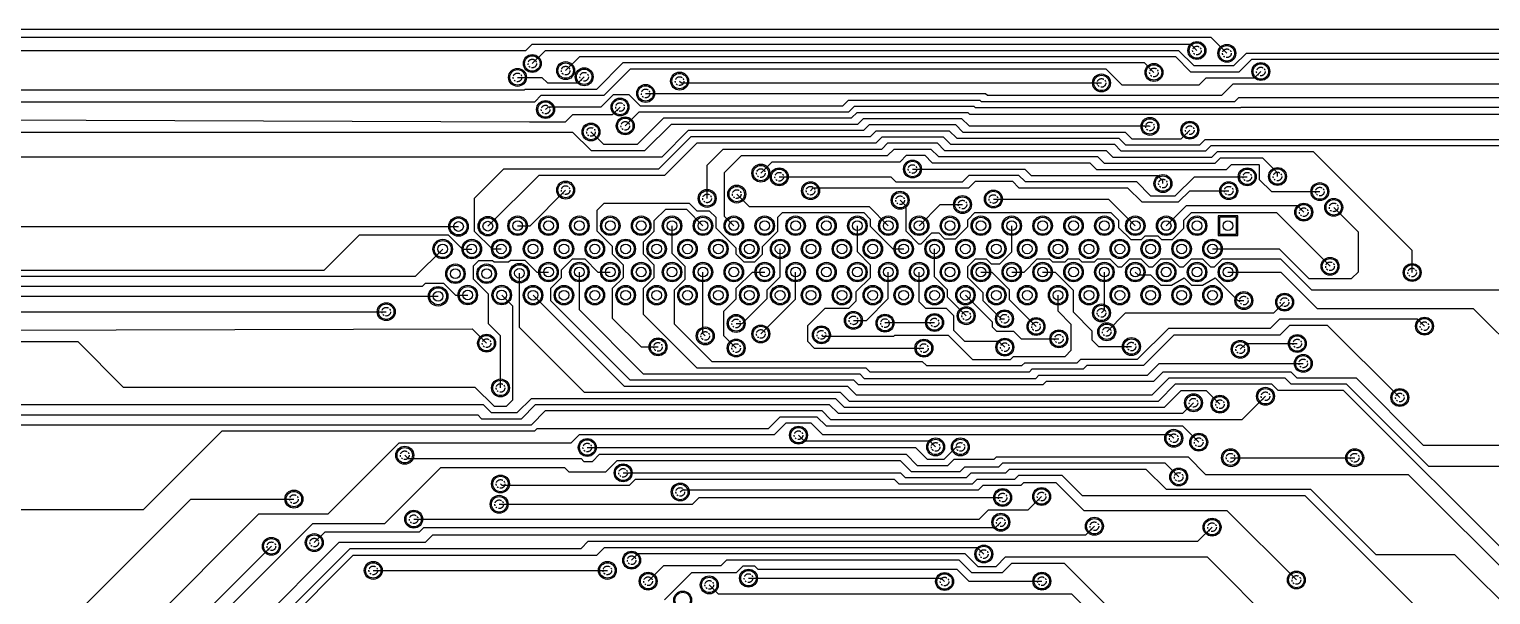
# Model space of a CAD drawing. Extents: x 208 to 628, y 649 to 1243.
# Drawn here: x 352.2 to 472.4, y 953 to 999.5 of the extents above; entities that cross this region are included whole.
import ezdxf

# ---------------------------------------------------------------- set-up
doc = ezdxf.new("R2010")
doc.units = 0
doc.header["$MEASUREMENT"] = 0
doc.linetypes.add('PHANTOM2', pattern=[1.25, 0.625, -0.125, 0.125, -0.125, 0.125, -0.125])
doc.layers.get('0').update_dxf_attribs({"linetype": 'CONTINUOUS'})
for name, color, linetype in [('BOTTOMLAYER', 250, 'CONTINUOUS'), ('BottomSolder', 6, 'CONTINUOUS'), ('MultiLayer', 9, 'CONTINUOUS'), ('PADHOLELAYER', 255, 'CONTINUOUS'), ('VIAHOLELAYER', 255, 'PHANTOM2')]:
    doc.layers.add(name, color=color, linetype=linetype)

msp = doc.modelspace()

# ---------------------------------------------------------------- linework, layer by layer
msp.add_line((245.33, 999.496), (558.004, 999.496))
at = {"layer": 'BOTTOMLAYER'}
for p, q in [((310.507, 998.835), (449.394, 998.835)), ((316.146, 997.743), (393.066, 997.743)), ((393.066, 997.743), (393.579, 998.257)), ((393.579, 998.257), (447.738, 998.257)), ((393.59, 996.676), (394.667, 997.753)), ((394.667, 997.753), (446.743, 997.753)), ((446.743, 997.753), (447.993, 996.502)), ((447.738, 998.257), (448.251, 997.743)), ((449.394, 998.835), (450.715, 997.514)), ((396.333, 996.092), (397.49, 997.249)), ((397.49, 997.249), (446.477, 997.249)), ((398.902, 994.572), (401.075, 996.744)), ((401.075, 996.744), (443.914, 996.744)), ((443.914, 996.744), (444.719, 995.94)), ((446.477, 997.249), (447.727, 995.998)), ((451.288, 996.502), (452.317, 997.532)), ((451.739, 995.998), (452.768, 997.028)), ((452.317, 997.532), (515.721, 997.532)), ((452.768, 997.028), (498.659, 997.028)), ((392.371, 995.533), (394.378, 995.533)), ((394.378, 995.533), (394.835, 995.076)), ((397.349, 995.076), (397.857, 995.584)), ((399.495, 994.06), (401.675, 996.24)), ((401.675, 996.24), (440.762, 996.24)), ((440.762, 996.24), (442.079, 994.924)), ((447.727, 995.998), (451.739, 995.998)), ((447.993, 996.502), (451.288, 996.502)), ((448.429, 994.924), (449, 995.494)), ((449, 995.494), (452.987, 995.494)), ((452.987, 995.494), (453.509, 996.016)), ((349.6, 994.515), (392.951, 994.515)), ((392.951, 994.515), (393.007, 994.572)), ((393.007, 994.572), (398.902, 994.572)), ((394.835, 995.076), (397.349, 995.076)), ((399.265, 993.117), (400.264, 994.117)), ((400.264, 994.117), (401.54, 994.117)), ((401.54, 994.117), (402.457, 993.2)), ((402.912, 994.212), (430.867, 994.212)), ((405.706, 995.228), (405.858, 995.076)), ((405.858, 995.076), (440.402, 995.076)), ((430.867, 994.212), (431.015, 994.064)), ((442.079, 994.924), (448.429, 994.924)), ((450.308, 994.064), (451.235, 994.99)), ((451.235, 994.99), (499.01, 994.99)), ((314.749, 993.527), (393.793, 993.527)), ((393.793, 993.527), (394.327, 994.06)), ((394.327, 994.06), (399.495, 994.06)), ((394.682, 992.892), (394.908, 993.117)), ((394.908, 993.117), (399.265, 993.117)), ((400.194, 992.485), (400.804, 993.095)), ((402.457, 993.2), (419.13, 993.2)), ((419.13, 993.2), (419.594, 993.665)), ((419.594, 993.665), (430.406, 993.665)), ((419.634, 992.696), (420.098, 993.161)), ((420.098, 993.161), (429.902, 993.161)), ((429.902, 993.161), (430.007, 993.056)), ((430.007, 993.056), (451.875, 993.056)), ((430.406, 993.665), (430.511, 993.56)), ((430.511, 993.56), (451.371, 993.56)), ((431.015, 994.064), (450.308, 994.064)), ((451.371, 993.56), (451.698, 993.886)), ((451.698, 993.886), (499.606, 993.886)), ((451.875, 993.056), (451.889, 993.069)), ((451.889, 993.069), (501.439, 993.069)), ((337.583, 992.079), (393.362, 991.876)), ((393.362, 991.876), (396.308, 991.876)), ((396.308, 991.876), (396.918, 992.485)), ((396.918, 992.485), (400.194, 992.485)), ((401.236, 991.545), (402.387, 992.696)), ((402.248, 990.025), (404.415, 992.192)), ((402.387, 992.696), (419.634, 992.696)), ((404.415, 992.192), (419.853, 992.192)), ((419.853, 992.192), (420.317, 992.657)), ((420.317, 992.657), (429.398, 992.657)), ((420.352, 991.684), (420.821, 992.153)), ((420.821, 992.153), (428.894, 992.153)), ((428.894, 992.153), (429.507, 991.54)), ((429.398, 992.657), (429.543, 992.511)), ((429.543, 992.511), (491.786, 992.511)), ((342.968, 991.037), (396.904, 991.037)), ((396.904, 991.037), (398.424, 989.517)), ((398.416, 991.041), (399.432, 990.025)), ((402.858, 989.517), (405.024, 991.684)), ((403.998, 988.005), (406.668, 990.675)), ((404.258, 989.005), (406.432, 991.179)), ((405.024, 991.684), (420.352, 991.684)), ((406.432, 991.179), (420.856, 991.179)), ((406.668, 990.675), (421.391, 990.675)), ((420.856, 991.179), (421.325, 991.649)), ((421.325, 991.649), (428.39, 991.649)), ((421.391, 990.675), (421.86, 991.145)), ((421.86, 991.145), (427.886, 991.145)), ((421.864, 990.137), (422.368, 990.641)), ((422.368, 990.641), (427.382, 990.641)), ((427.382, 990.641), (427.995, 990.028)), ((427.886, 991.145), (428.499, 990.532)), ((428.39, 991.649), (429.003, 991.036)), ((428.499, 990.532), (441.818, 990.532)), ((429.003, 991.036), (442.35, 991.036)), ((429.507, 991.54), (444.35, 991.54)), ((441.818, 990.532), (442.366, 989.983)), ((442.35, 991.036), (442.898, 990.487)), ((444.35, 991.54), (444.39, 991.499)), ((446.964, 990.487), (447.667, 991.19)), ((398.424, 989.517), (402.858, 989.517)), ((399.432, 990.025), (402.248, 990.025)), ((404.502, 987.501), (407.137, 990.137)), ((407.137, 990.137), (421.864, 990.137)), ((407.967, 988.32), (409.276, 989.629)), ((409.276, 989.629), (422.33, 989.629)), ((422.33, 989.629), (422.838, 990.137)), ((422.811, 989.102), (423.342, 989.632)), ((422.838, 990.137), (426.878, 990.137)), ((423.342, 989.632), (426.374, 989.632)), ((426.374, 989.632), (426.987, 989.02)), ((426.878, 990.137), (427.491, 989.524)), ((427.491, 989.524), (440.792, 989.524)), ((427.995, 990.028), (441.459, 990.028)), ((440.792, 989.524), (441.341, 988.975)), ((441.459, 990.028), (442.007, 989.479)), ((442.007, 989.479), (448.984, 989.479)), ((442.366, 989.983), (448.48, 989.983)), ((442.898, 990.487), (446.964, 990.487)), ((448.48, 989.983), (448.929, 990.432)), ((448.929, 990.432), (491.453, 990.432)), ((448.984, 989.479), (449.433, 989.928)), ((449.433, 989.928), (482.94, 989.928)), ((449.489, 988.975), (449.937, 989.424)), ((449.937, 989.424), (457.825, 989.424)), ((457.825, 989.424), (465.955, 981.294)), ((339.412, 989.005), (404.258, 989.005)), ((407.967, 985.576), (407.967, 988.32)), ((409.393, 987.71), (410.785, 989.102)), ((410.785, 989.102), (422.811, 989.102)), ((412.386, 987.659), (413.325, 988.598)), ((413.325, 988.598), (423.846, 988.598)), ((423.846, 988.598), (424.376, 989.128)), ((424.376, 989.128), (425.87, 989.128)), ((425.87, 989.128), (426.483, 988.516)), ((426.483, 988.516), (439.439, 988.516)), ((426.987, 989.02), (440.086, 989.02)), ((439.439, 988.516), (439.987, 987.967)), ((440.086, 989.02), (440.635, 988.471)), ((440.635, 988.471), (449.739, 988.471)), ((441.341, 988.975), (449.489, 988.975)), ((449.739, 988.471), (450.187, 988.92)), ((450.187, 988.92), (453.641, 988.92)), ((450.691, 987.967), (451.094, 988.37)), ((451.094, 988.37), (453.331, 988.37)), ((453.331, 988.37), (453.403, 988.298)), ((453.403, 987.104), (453.403, 988.298)), ((453.641, 988.92), (454.88, 987.681)), ((388.84, 985.602), (391.244, 988.005)), ((389.933, 983.29), (394.144, 987.501)), ((391.244, 988.005), (403.998, 988.005)), ((394.144, 987.501), (404.502, 987.501)), ((409.393, 984.097), (409.393, 987.71)), ((413.898, 987.354), (423.083, 987.354)), ((423.083, 987.354), (423.497, 986.94)), ((423.497, 986.94), (428.982, 986.94)), ((424.858, 987.993), (434.087, 987.993)), ((428.982, 986.94), (429.531, 987.489)), ((429.486, 986.436), (430.035, 986.985)), ((429.531, 987.489), (433.583, 987.489)), ((430.035, 986.985), (433.079, 986.985)), ((433.079, 986.985), (433.609, 986.455)), ((433.583, 987.489), (434.113, 986.959)), ((434.087, 987.993), (434.617, 987.463)), ((434.113, 986.959), (443.27, 986.959)), ((434.617, 987.463), (445.004, 987.463)), ((439.987, 987.967), (450.691, 987.967)), ((443.27, 986.959), (444.445, 985.784)), ((445.004, 987.463), (445.457, 987.01)), ((445.457, 986.796), (445.457, 987.01)), ((446.469, 985.784), (448.04, 987.354)), ((448.04, 987.354), (452.391, 987.354)), ((453.403, 987.104), (454.372, 986.135)), ((454.88, 987.38), (454.88, 987.681)), ((393.4, 983.327), (396.333, 986.26)), ((410.405, 985.932), (411.429, 984.908)), ((416.476, 986.211), (416.7, 986.436)), ((416.7, 986.436), (429.486, 986.436)), ((433.609, 986.455), (442.531, 986.455)), ((442.531, 986.455), (443.707, 985.28)), ((444.445, 985.784), (446.469, 985.784)), ((446.727, 985.28), (447.659, 986.211)), ((447.659, 986.211), (450.867, 986.211)), ((454.372, 986.135), (458.36, 986.135)), ((388.84, 982.859), (388.84, 985.602)), ((398.924, 984.611), (399.508, 985.195)), ((398.924, 982.882), (398.924, 984.611)), ((399.508, 985.195), (406.493, 985.195)), ((403.62, 983.748), (404.56, 984.687)), ((404.56, 984.687), (406.262, 984.687)), ((406.262, 984.687), (407.623, 983.327)), ((406.493, 985.195), (407.128, 984.56)), ((407.128, 984.56), (408.144, 984.56)), ((408.144, 984.56), (408.703, 984.002)), ((411.429, 984.908), (421.282, 984.908)), ((421.282, 984.908), (422.863, 983.327)), ((423.842, 985.424), (424.326, 984.94)), ((424.326, 982.88), (424.326, 984.94)), ((425.403, 983.327), (427.145, 985.068)), ((427.145, 985.068), (428.972, 985.068)), ((431.512, 985.526), (440.984, 985.526)), ((440.984, 985.526), (443.183, 983.327)), ((443.707, 985.28), (446.727, 985.28)), ((445.723, 983.327), (447.389, 984.992)), ((447.389, 984.992), (456.491, 984.992)), ((456.491, 984.992), (457.039, 984.444)), ((459.503, 984.84), (461.535, 982.808)), ((392.383, 983.327), (393.4, 983.327)), ((403.62, 982.88), (403.62, 983.748)), ((405.083, 981.04), (405.083, 983.327)), ((408.703, 983.135), (408.703, 984.002)), ((409.393, 984.097), (410.163, 983.327)), ((413.783, 984.023), (414.164, 984.404)), ((413.783, 982.884), (413.783, 984.023)), ((414.164, 984.404), (420.844, 984.404)), ((420.323, 981.168), (420.323, 983.327)), ((420.844, 984.404), (421.403, 983.845)), ((421.403, 983.263), (421.403, 983.845)), ((429.404, 983.824), (429.988, 984.408)), ((429.404, 983.265), (429.404, 983.824)), ((429.988, 984.408), (441.164, 984.408)), ((433.023, 981.168), (433.023, 983.327)), ((441.164, 984.408), (441.825, 983.748)), ((441.825, 983.162), (441.825, 983.748)), ((447.186, 983.773), (447.817, 984.404)), ((447.186, 983.138), (447.186, 983.773)), ((447.817, 984.404), (454.783, 984.404)), ((451.503, 984.027), (450.103, 984.027)), ((450.103, 984.027), (450.103, 982.627)), ((451.503, 982.627), (451.503, 984.027)), ((454.783, 984.404), (459.198, 979.988)), ((330.319, 983.265), (387.52, 983.265)), ((376.471, 979.684), (379.366, 982.579)), ((379.366, 982.579), (386.682, 982.579)), ((386.682, 982.579), (387.851, 981.411)), ((388.84, 982.859), (390.278, 981.422)), ((398.924, 982.882), (400.196, 981.61)), ((402.736, 981.996), (403.62, 982.88)), ((408.703, 983.135), (410.354, 981.484)), ((412.51, 981.61), (413.783, 982.884)), ((421.403, 983.263), (423.245, 981.422)), ((424.326, 982.88), (425.364, 981.843)), ((425.571, 981.843), (426.46, 982.732)), ((426.46, 982.732), (427.015, 982.732)), ((427.015, 982.732), (427.497, 982.25)), ((427.497, 982.25), (428.389, 982.25)), ((428.389, 982.25), (429.404, 983.265)), ((441.825, 983.162), (442.803, 982.183)), ((442.803, 982.183), (443.692, 982.183)), ((443.692, 982.183), (444.007, 982.499)), ((444.007, 982.499), (445.028, 982.499)), ((445.028, 982.499), (445.343, 982.183)), ((445.343, 982.183), (446.232, 982.183)), ((446.232, 982.183), (447.186, 983.138)), ((450.103, 982.627), (451.503, 982.627)), ((461.535, 979.531), (461.535, 982.808)), ((383.989, 979.176), (386.224, 981.411)), ((387.851, 981.411), (388.612, 981.411)), ((390.278, 981.422), (391.033, 981.422)), ((400.196, 980.975), (400.196, 981.61)), ((400.196, 980.975), (401.08, 980.091)), ((402.736, 980.975), (402.736, 981.996)), ((402.736, 980.975), (403.62, 980.091)), ((405.083, 981.04), (406.16, 979.963)), ((410.354, 980.977), (410.354, 981.484)), ((410.354, 980.977), (410.987, 980.345)), ((411.879, 980.345), (412.51, 980.975)), ((412.51, 980.975), (412.51, 981.61)), ((413.973, 979.135), (413.973, 981.422)), ((420.323, 981.168), (421.4, 980.091)), ((423.245, 981.422), (424.133, 981.422)), ((425.364, 981.843), (425.571, 981.843)), ((426.673, 979.135), (426.673, 981.422)), ((432.046, 980.192), (433.023, 981.168)), ((449.533, 981.422), (455.01, 981.422)), ((455.01, 981.422), (457.46, 978.972)), ((465.955, 979.48), (465.955, 981.294)), ((302.938, 979.684), (376.471, 979.684)), ((388.754, 980.03), (389.195, 980.471)), ((388.754, 978.933), (388.754, 980.03)), ((389.195, 980.471), (390.314, 980.471)), ((390.314, 980.471), (390.441, 980.344)), ((390.441, 980.344), (391.632, 980.344)), ((391.632, 980.344), (391.787, 980.499)), ((391.787, 980.499), (392.979, 980.499)), ((392.979, 980.499), (393.961, 979.517)), ((396.003, 979.709), (396.888, 980.594)), ((396.003, 979.074), (396.003, 979.709)), ((396.888, 980.594), (397.909, 980.594)), ((397.909, 980.594), (398.986, 979.517)), ((401.08, 979.07), (401.08, 980.091)), ((403.62, 979.07), (403.62, 980.091)), ((406.16, 978.942), (406.16, 979.963)), ((410.987, 980.345), (411.879, 980.345)), ((421.4, 979.07), (421.4, 980.091)), ((429.404, 979.961), (430.037, 980.594)), ((429.404, 979.072), (429.404, 979.961)), ((430.037, 980.594), (430.929, 980.594)), ((430.929, 980.594), (431.331, 980.192)), ((431.331, 980.192), (432.046, 980.192)), ((434.04, 979.517), (435.117, 980.594)), ((435.117, 980.594), (436.138, 980.594)), ((436.138, 980.594), (436.387, 980.345)), ((436.387, 980.345), (437.408, 980.345)), ((437.408, 980.345), (437.657, 980.594)), ((437.657, 980.594), (438.549, 980.594)), ((438.549, 980.594), (438.798, 980.345)), ((438.798, 980.345), (439.819, 980.345)), ((439.819, 980.345), (440.068, 980.594)), ((440.068, 980.594), (441.089, 980.594)), ((441.089, 980.594), (441.745, 979.938)), ((441.745, 979.938), (442.081, 979.938)), ((442.081, 979.938), (442.737, 980.594)), ((442.737, 980.594), (443.629, 980.594)), ((443.629, 980.594), (444.285, 979.938)), ((444.285, 979.938), (444.621, 979.938)), ((444.621, 979.938), (445.277, 980.594)), ((445.277, 980.594), (446.169, 980.594)), ((446.169, 980.594), (446.825, 979.938)), ((446.825, 979.938), (447.161, 979.938)), ((447.161, 979.938), (447.817, 980.594)), ((447.817, 980.594), (448.709, 980.594)), ((448.709, 980.594), (449.365, 979.938)), ((449.365, 979.938), (449.701, 979.938)), ((449.701, 979.938), (450.361, 980.598)), ((450.361, 980.598), (455.121, 980.598)), ((455.121, 980.598), (457.669, 978.05)), ((306.722, 979.176), (383.989, 979.176)), ((384.563, 978.363), (384.802, 978.602)), ((384.802, 978.602), (386.289, 978.602)), ((386.289, 978.602), (387.265, 977.626)), ((388.754, 978.933), (389.983, 977.703)), ((392.533, 974.959), (392.533, 979.422)), ((393.961, 979.517), (394.923, 979.517)), ((395.114, 978.185), (396.003, 979.074)), ((397.463, 976.395), (397.463, 979.517)), ((398.986, 979.517), (400.003, 979.517)), ((400.194, 978.185), (401.08, 979.07)), ((402.734, 978.185), (403.62, 979.07)), ((405.276, 978.058), (406.16, 978.942)), ((407.623, 974.453), (407.623, 979.517)), ((410.356, 978.186), (411.686, 979.517)), ((411.686, 979.517), (412.703, 979.517)), ((412.896, 978.058), (413.973, 979.135)), ((415.243, 977.283), (415.243, 979.517)), ((420.235, 977.905), (421.4, 979.07)), ((422.863, 977.333), (422.863, 979.517)), ((425.403, 977.056), (425.403, 979.517)), ((426.673, 979.135), (427.75, 978.058)), ((429.404, 979.072), (430.674, 977.802)), ((430.483, 979.517), (431.371, 979.517)), ((431.371, 979.517), (432.83, 978.058)), ((433.023, 979.517), (434.04, 979.517)), ((435.563, 979.517), (436.58, 979.517)), ((436.58, 979.517), (438.091, 978.005)), ((440.643, 976.394), (440.643, 979.517)), ((443.183, 979.517), (443.423, 979.277)), ((443.423, 979.277), (444.439, 979.277)), ((444.439, 979.277), (445.277, 978.44)), ((446.169, 978.44), (447.208, 979.049)), ((447.208, 979.049), (447.817, 978.44)), ((448.709, 978.44), (449.748, 979.049)), ((449.748, 979.049), (451.628, 977.169)), ((450.803, 979.517), (455.141, 979.517)), ((455.141, 979.517), (458.149, 976.509)), ((457.46, 978.972), (460.976, 978.972)), ((460.976, 978.972), (461.535, 979.531)), ((319.727, 978.363), (384.563, 978.363)), ((320.337, 977.525), (385.843, 977.525)), ((387.265, 977.626), (388.282, 977.626)), ((389.983, 975.264), (389.983, 977.703)), ((391.076, 977.626), (391.99, 976.712)), ((393.653, 977.612), (401.134, 970.131)), ((395.114, 977.144), (395.114, 978.185)), ((400.194, 975.696), (400.194, 978.185)), ((402.734, 976.026), (402.734, 978.185)), ((405.276, 975.237), (405.276, 978.058)), ((409.342, 976.305), (410.356, 977.319)), ((410.356, 977.319), (410.356, 978.186)), ((410.837, 975.289), (412.896, 977.349)), ((412.382, 974.422), (415.243, 977.283)), ((412.896, 977.349), (412.896, 978.058)), ((420.235, 977.144), (420.235, 977.905)), ((421.073, 975.543), (422.863, 977.333)), ((427.75, 977.452), (427.75, 978.058)), ((427.75, 977.452), (429.277, 975.924)), ((429.213, 977.612), (431.436, 975.388)), ((430.674, 977.144), (430.674, 977.802)), ((432.83, 977.223), (432.83, 978.058)), ((436.833, 976.293), (436.833, 977.612)), ((438.091, 976.204), (438.091, 978.005)), ((445.277, 978.44), (446.169, 978.44)), ((447.817, 978.44), (448.709, 978.44)), ((457.669, 978.05), (491.769, 978.05)), ((324.756, 976.255), (381.576, 976.255)), ((391.99, 969.016), (391.99, 976.712)), ((395.114, 977.144), (401.623, 970.635)), ((397.463, 976.395), (402.719, 971.139)), ((409.342, 974.277), (409.342, 976.305)), ((416.247, 975.112), (417.669, 976.534)), ((417.669, 976.534), (419.625, 976.534)), ((419.625, 976.534), (420.235, 977.144)), ((425.403, 977.056), (425.924, 976.535)), ((425.924, 976.535), (427.632, 976.535)), ((427.632, 976.535), (428.265, 975.901)), ((430.674, 977.144), (432.147, 975.67)), ((432.83, 977.223), (435.018, 975.035)), ((436.833, 976.293), (437.913, 975.213)), ((438.091, 976.204), (439.63, 974.665)), ((440.402, 976.153), (440.643, 976.394)), ((440.834, 974.604), (442.384, 976.153)), ((442.384, 976.153), (454.576, 976.153)), ((451.628, 977.169), (452.112, 977.169)), ((454.576, 976.153), (455.465, 977.042)), ((458.149, 976.509), (470.984, 976.509)), ((470.984, 976.509), (477.715, 969.778)), ((389.983, 975.264), (390.974, 974.273)), ((392.533, 974.959), (397.865, 969.627)), ((400.194, 975.696), (402.531, 973.359)), ((402.734, 976.026), (407.117, 971.643)), ((405.276, 975.237), (408.348, 972.165)), ((410.354, 975.289), (410.837, 975.289)), ((416.247, 973.791), (416.247, 975.112)), ((420.001, 975.543), (421.073, 975.543)), ((422.597, 975.315), (422.648, 975.366)), ((422.648, 975.366), (426.673, 975.366)), ((428.265, 974.711), (428.265, 975.901)), ((431.436, 974.988), (431.436, 975.388)), ((431.436, 974.988), (431.766, 974.657)), ((432.147, 975.67), (432.427, 975.67)), ((437.913, 973.08), (437.913, 975.213)), ((443.376, 972.347), (445.937, 974.908)), ((445.937, 974.908), (454.315, 974.908)), ((454.315, 974.908), (455.069, 975.662)), ((455.069, 975.662), (466.369, 975.662)), ((455.096, 974.354), (455.9, 975.158)), ((455.9, 975.158), (458.974, 975.158)), ((458.974, 975.158), (464.939, 969.193)), ((466.369, 975.662), (466.971, 975.061)), ((298.239, 974.604), (388.637, 974.858)), ((299.763, 973.791), (356.201, 973.791)), ((356.201, 973.791), (359.935, 970.057)), ((388.637, 974.858), (389.831, 973.664)), ((390.974, 969.981), (390.974, 974.273)), ((407.623, 974.453), (407.814, 974.261)), ((409.342, 974.277), (410.356, 973.264)), ((416.247, 973.791), (416.78, 973.257)), ((417.365, 974.35), (417.466, 974.248)), ((417.466, 974.248), (423.334, 974.248)), ((423.334, 974.248), (423.41, 974.324)), ((423.41, 974.324), (427.804, 974.324)), ((427.804, 974.324), (429.807, 972.322)), ((428.265, 974.711), (429.134, 973.842)), ((429.134, 973.842), (431.944, 973.842)), ((431.766, 974.657), (433.153, 974.657)), ((431.944, 973.842), (432.452, 973.334)), ((433.153, 974.657), (433.787, 974.023)), ((433.787, 974.023), (436.897, 974.023)), ((439.63, 973.903), (439.63, 974.665)), ((439.63, 973.903), (440.148, 973.384)), ((443.88, 971.843), (446.39, 974.354)), ((446.39, 974.354), (455.096, 974.354)), ((402.531, 973.359), (403.928, 973.359)), ((416.78, 973.257), (425.797, 973.257)), ((432.913, 972.322), (433.163, 972.572)), ((433.163, 972.572), (437.405, 972.572)), ((437.405, 972.572), (437.913, 973.08)), ((440.148, 973.384), (442.866, 973.384)), ((451.813, 973.161), (452.29, 973.638)), ((452.29, 973.638), (456.506, 973.638)), ((407.117, 971.643), (421.028, 971.643)), ((408.348, 972.165), (425.653, 972.165)), ((421.028, 971.643), (421.358, 971.313)), ((421.358, 971.313), (434.472, 971.313)), ((425.653, 972.165), (426.001, 971.818)), ((426.001, 971.818), (433.861, 971.818)), ((429.807, 972.322), (432.913, 972.322)), ((433.861, 971.818), (434.09, 972.046)), ((434.09, 972.046), (438.413, 972.046)), ((434.472, 971.313), (434.701, 971.542)), ((434.701, 971.542), (438.917, 971.542)), ((438.413, 972.046), (438.714, 972.347)), ((438.714, 972.347), (443.376, 972.347)), ((438.917, 971.542), (439.219, 971.843)), ((439.219, 971.843), (443.88, 971.843)), ((444.187, 971.038), (445.152, 972.003)), ((444.696, 970.534), (445.477, 971.315)), ((445.152, 972.003), (456.998, 972.003)), ((445.477, 971.315), (455.975, 971.315)), ((455.975, 971.315), (456.476, 970.813)), ((401.134, 970.131), (419.516, 970.131)), ((401.623, 970.635), (420.02, 970.635)), ((402.719, 971.139), (420.524, 971.139)), ((419.516, 970.131), (420.239, 969.408)), ((420.02, 970.635), (420.392, 970.263)), ((420.392, 970.263), (435.619, 970.263)), ((420.524, 971.139), (420.896, 970.767)), ((420.896, 970.767), (434.99, 970.767)), ((434.99, 970.767), (435.261, 971.038)), ((435.261, 971.038), (444.187, 971.038)), ((435.619, 970.263), (435.891, 970.534)), ((435.891, 970.534), (444.696, 970.534)), ((444.577, 969.408), (445.981, 970.811)), ((445.081, 968.904), (446.485, 970.307)), ((445.981, 970.811), (455.471, 970.811)), ((446.485, 970.307), (454.396, 970.307)), ((454.396, 970.307), (454.898, 969.805)), ((455.471, 970.811), (455.972, 970.309)), ((455.972, 970.309), (460.532, 970.309)), ((456.476, 970.813), (461.338, 970.813)), ((460.532, 970.309), (467.287, 963.555)), ((461.338, 970.813), (466.869, 965.282)), ((359.935, 970.057), (388.866, 970.057)), ((388.866, 970.057), (390.441, 968.482)), ((391.457, 968.482), (391.99, 969.016)), ((392.344, 967.957), (393.51, 969.123)), ((393.51, 969.123), (418.513, 969.123)), ((397.865, 969.627), (418.914, 969.627)), ((418.513, 969.123), (419.237, 968.399)), ((418.914, 969.627), (419.637, 968.904)), ((419.637, 968.904), (445.081, 968.904)), ((420.239, 969.408), (444.577, 969.408)), ((445.586, 968.399), (446.96, 969.774)), ((446.96, 969.774), (449.017, 969.774)), ((449.017, 969.774), (450.148, 968.643)), ((451.986, 967.391), (453.89, 969.295)), ((454.898, 969.805), (460.288, 969.805)), ((460.288, 969.805), (504.385, 925.709)), ((288.79, 967.771), (389.102, 967.771)), ((310.075, 968.609), (389.55, 968.609)), ((389.102, 967.771), (389.42, 967.453)), ((389.55, 968.609), (390.202, 967.957)), ((390.202, 967.957), (392.344, 967.957)), ((390.441, 968.482), (391.457, 968.482)), ((392.691, 967.453), (393.857, 968.619)), ((393.514, 966.949), (394.68, 968.115)), ((393.857, 968.619), (418.009, 968.619)), ((394.68, 968.115), (417.39, 968.115)), ((417.39, 968.115), (418.113, 967.391)), ((418.009, 968.619), (418.733, 967.895)), ((418.733, 967.895), (447.106, 967.895)), ((419.237, 968.399), (445.586, 968.399)), ((447.106, 967.895), (447.972, 968.762)), ((293.403, 966.949), (393.514, 966.949)), ((389.42, 967.453), (392.691, 967.453)), ((393.797, 966.445), (394.002, 966.649)), ((394.002, 966.649), (413.002, 966.649)), ((413.002, 966.649), (413.964, 967.611)), ((413.506, 966.145), (414.468, 967.107)), ((413.964, 967.611), (417.001, 967.611)), ((414.468, 967.107), (416.497, 967.107)), ((416.497, 967.107), (417.458, 966.145)), ((417.001, 967.611), (417.759, 966.853)), ((417.759, 966.853), (447.063, 966.853)), ((418.113, 967.391), (451.986, 967.391)), ((447.063, 966.853), (448.401, 965.515)), ((361.612, 959.973), (368.083, 966.445)), ((368.083, 966.445), (393.797, 966.445)), ((376.801, 959.618), (382.643, 965.46)), ((382.643, 965.46), (396.791, 965.46)), ((396.791, 965.46), (397.476, 966.145)), ((397.476, 966.145), (413.506, 966.145)), ((415.485, 966.095), (415.942, 965.637)), ((415.942, 965.637), (426.255, 965.637)), ((417.458, 966.145), (446.041, 966.145)), ((426.255, 965.637), (426.763, 965.129)), ((446.041, 966.145), (446.346, 965.841)), ((466.869, 965.282), (495.724, 965.282)), ((383.1, 964.444), (383.379, 964.164)), ((383.379, 964.164), (397.609, 964.164)), ((397.609, 964.164), (397.837, 963.936)), ((398.111, 965.08), (425.114, 965.08)), ((398.541, 963.936), (399.124, 964.519)), ((399.124, 964.519), (424.341, 964.519)), ((424.341, 964.519), (425.247, 963.613)), ((425.114, 965.08), (426.077, 964.117)), ((426.077, 964.117), (427.456, 964.117)), ((427.456, 964.117), (428.468, 965.129)), ((427.777, 963.613), (428.279, 964.115)), ((428.279, 964.115), (431.577, 964.115)), ((428.468, 965.129), (428.795, 965.129)), ((431.577, 964.115), (431.774, 964.312)), ((431.774, 964.312), (447.519, 964.312)), ((447.519, 964.312), (448.962, 962.869)), ((451.02, 964.24), (461.23, 964.24)), ((381.449, 958.83), (386.064, 963.445)), ((386.064, 963.445), (396.23, 963.445)), ((396.23, 963.445), (396.595, 963.08)), ((396.595, 963.08), (399.628, 963.08)), ((397.837, 963.936), (398.541, 963.936)), ((399.628, 963.08), (400.562, 964.015)), ((400.562, 964.015), (423.845, 964.015)), ((401.058, 962.996), (401.07, 962.984)), ((401.07, 962.984), (423.868, 962.984)), ((423.845, 964.015), (424.751, 963.109)), ((423.868, 962.984), (424.247, 962.605)), ((424.751, 963.109), (428.791, 963.109)), ((425.247, 963.613), (427.777, 963.613)), ((428.791, 963.109), (429.169, 963.488)), ((429.169, 963.488), (431.959, 963.488)), ((429.295, 962.605), (429.673, 962.984)), ((429.673, 962.984), (432.528, 962.984)), ((431.959, 963.488), (432.278, 963.808)), ((432.278, 963.808), (445.6, 963.808)), ((432.528, 962.984), (432.848, 963.304)), ((432.848, 963.304), (444.057, 963.304)), ((444.057, 963.304), (445.717, 961.643)), ((445.6, 963.808), (446.752, 962.655)), ((448.962, 962.869), (465.625, 962.869)), ((465.625, 962.869), (507.585, 920.908)), ((467.287, 963.555), (539.742, 963.555)), ((390.974, 962.081), (391.072, 961.984)), ((391.072, 961.984), (401.57, 961.984)), ((401.57, 961.984), (402.066, 962.48)), ((402.066, 962.48), (423.364, 962.48)), ((423.364, 962.48), (423.742, 962.101)), ((423.742, 962.101), (429.791, 962.101)), ((424.247, 962.605), (429.295, 962.605)), ((429.791, 962.101), (430.17, 962.48)), ((430.17, 962.48), (433.287, 962.48)), ((430.295, 961.597), (430.674, 961.976)), ((430.674, 961.976), (433.791, 961.976)), ((433.287, 962.48), (433.606, 962.8)), ((433.606, 962.8), (437.143, 962.8)), ((433.791, 961.976), (434.019, 962.204)), ((434.019, 962.204), (436.639, 962.204)), ((436.639, 962.204), (438.947, 959.897)), ((437.143, 962.8), (438.804, 961.139)), ((351.299, 946.638), (365.498, 960.837)), ((365.498, 960.837), (373.981, 960.837)), ((405.757, 961.421), (405.933, 961.597)), ((405.933, 961.597), (430.295, 961.597)), ((406.769, 960.409), (407.324, 960.964)), ((407.324, 960.964), (432.274, 960.964)), ((434.379, 959.944), (435.48, 961.046)), ((438.804, 961.139), (457.118, 961.139)), ((445.717, 961.643), (457.605, 961.643)), ((457.118, 961.139), (488.435, 929.822)), ((457.605, 961.643), (462.958, 956.29)), ((315.434, 959.973), (361.612, 959.973)), ((341.901, 930.408), (371.111, 959.618)), ((371.111, 959.618), (376.801, 959.618)), ((390.862, 960.409), (406.769, 960.409)), ((430.352, 959.186), (431.11, 959.944)), ((431.11, 959.944), (434.379, 959.944)), ((438.947, 959.897), (450.715, 959.897)), ((450.715, 959.897), (456.43, 954.182)), ((344.532, 927.832), (375.531, 958.83)), ((375.531, 958.83), (381.449, 958.83)), ((375.658, 957.255), (376.554, 958.152)), ((376.554, 958.152), (384.325, 958.152)), ((383.837, 959.186), (430.352, 959.186)), ((384.325, 958.152), (384.669, 958.496)), ((384.669, 958.496), (431.686, 958.496)), ((431.686, 958.496), (432.122, 958.932)), ((439.107, 957.89), (439.818, 958.602)), ((448.333, 957.363), (449.496, 958.525)), ((318.254, 897.819), (377.715, 957.281)), ((343.73, 928.553), (372.127, 956.951)), ((377.715, 957.281), (384.802, 957.281)), ((384.802, 957.281), (385.411, 957.89)), ((385.411, 957.89), (439.107, 957.89)), ((397.607, 956.773), (398.197, 957.363)), ((398.197, 957.363), (448.333, 957.363)), ((398.889, 956.214), (399.534, 956.859)), ((399.534, 956.859), (430.182, 956.859)), ((430.182, 956.859), (430.725, 956.316)), ((335.831, 913.999), (378.604, 956.773)), ((364.507, 941.863), (378.858, 956.214)), ((378.604, 956.773), (397.607, 956.773)), ((378.858, 956.214), (398.889, 956.214)), ((401.76, 955.808), (402.307, 956.355)), ((402.307, 956.355), (429.175, 956.355)), ((409.114, 955.37), (409.595, 955.85)), ((409.595, 955.85), (428.667, 955.85)), ((428.667, 955.85), (429.722, 954.796)), ((429.175, 956.355), (430.23, 955.3)), ((431.746, 955.3), (432.521, 956.075)), ((432.521, 956.075), (449.101, 956.075)), ((449.101, 956.075), (494.784, 910.392)), ((462.958, 956.29), (469.435, 956.29)), ((469.435, 956.29), (484.903, 940.822)), ((380.509, 954.969), (399.762, 954.969)), ((403.115, 954.08), (404.405, 955.37)), ((404.405, 955.37), (409.114, 955.37)), ((404.467, 952.56), (406.698, 954.792)), ((406.698, 954.792), (410.38, 954.792)), ((410.38, 954.792), (410.935, 955.346)), ((410.935, 955.346), (411.857, 955.346)), ((411.857, 955.346), (412.136, 955.067)), ((412.136, 955.067), (428.494, 955.067)), ((428.494, 955.067), (429.48, 954.08)), ((429.722, 954.796), (432.25, 954.796)), ((430.23, 955.3), (431.746, 955.3)), ((432.25, 954.796), (433.026, 955.571)), ((433.026, 955.571), (437.337, 955.571)), ((437.337, 955.571), (493.031, 899.877)), ((408.144, 953.776), (408.881, 953.039)), ((411.37, 954.334), (427.22, 954.334)), ((427.22, 954.334), (427.499, 954.055)), ((429.48, 954.08), (435.5, 954.08)), ((408.881, 953.039), (437.939, 953.039)), ((437.939, 953.039), (456.735, 934.243))]:
    msp.add_line(p, q, dxfattribs=at)
for centre, radius in [((448.251, 997.743), 0.635), ((450.715, 997.514), 0.635), ((393.59, 996.676), 0.635), ((396.333, 996.092), 0.635), ((444.719, 995.94), 0.635), ((453.509, 996.016), 0.635), ((392.371, 995.533), 0.635), ((397.857, 995.584), 0.635), ((405.706, 995.228), 0.635), ((440.402, 995.076), 0.635), ((402.912, 994.212), 0.635), ((394.682, 992.892), 0.635), ((400.804, 993.095), 0.635), ((401.236, 991.545), 0.635), ((444.39, 991.499), 0.635), ((447.667, 991.19), 0.635), ((398.416, 991.041), 0.635), ((412.386, 987.659), 0.635), ((424.858, 987.993), 0.635), ((396.333, 986.26), 0.635), ((413.898, 987.354), 0.635), ((445.457, 986.796), 0.635), ((452.391, 987.354), 0.635), ((454.88, 987.38), 0.635), ((407.967, 985.576), 0.635), ((410.405, 985.932), 0.635), ((416.476, 986.211), 0.635), ((423.842, 985.424), 0.635), ((428.972, 985.068), 0.635), ((431.512, 985.526), 0.635), ((450.867, 986.211), 0.635), ((458.36, 986.135), 0.635), ((457.039, 984.444), 0.635), ((459.503, 984.84), 0.635), ((387.52, 983.265), 0.7), ((389.933, 983.29), 0.7), ((392.383, 983.327), 0.7), ((392.383, 983.327), 0.7), ((394.923, 983.327), 0.7), ((397.463, 983.327), 0.7), ((400.003, 983.327), 0.7), ((402.543, 983.327), 0.7), ((405.083, 983.327), 0.7), ((407.623, 983.327), 0.7), ((410.163, 983.327), 0.7), ((412.703, 983.327), 0.7), ((415.243, 983.327), 0.7), ((417.783, 983.327), 0.7), ((420.323, 983.327), 0.7), ((422.863, 983.327), 0.7), ((425.403, 983.327), 0.7), ((427.943, 983.327), 0.7), ((430.483, 983.327), 0.7), ((433.023, 983.327), 0.7), ((435.563, 983.327), 0.7), ((438.103, 983.327), 0.7), ((440.643, 983.327), 0.7), ((443.183, 983.327), 0.7), ((445.723, 983.327), 0.7), ((448.263, 983.327), 0.7), ((386.224, 981.411), 0.7), ((388.612, 981.411), 0.7), ((391.033, 981.422), 0.7), ((393.653, 981.422), 0.7), ((396.193, 981.422), 0.7), ((398.733, 981.422), 0.7), ((401.273, 981.422), 0.7), ((403.813, 981.422), 0.7), ((406.353, 981.422), 0.7), ((408.893, 981.422), 0.7), ((411.433, 981.422), 0.7), ((413.973, 981.422), 0.7), ((416.513, 981.422), 0.7), ((419.053, 981.422), 0.7), ((421.593, 981.422), 0.7), ((424.133, 981.422), 0.7), ((426.673, 981.422), 0.7), ((429.213, 981.422), 0.7), ((431.753, 981.422), 0.7), ((434.293, 981.422), 0.7), ((436.833, 981.422), 0.7), ((439.373, 981.422), 0.7), ((441.913, 981.422), 0.7), ((444.453, 981.422), 0.7), ((446.993, 981.422), 0.7), ((449.533, 981.422), 0.7), ((387.266, 979.379), 0.7), ((389.831, 979.379), 0.7), ((392.533, 979.422), 0.7), ((394.923, 979.517), 0.7), ((397.463, 979.517), 0.7), ((400.003, 979.517), 0.7), ((402.543, 979.517), 0.7), ((405.083, 979.517), 0.7), ((407.623, 979.517), 0.7), ((410.163, 979.517), 0.7), ((412.703, 979.517), 0.7), ((415.243, 979.517), 0.7), ((417.783, 979.517), 0.7), ((420.323, 979.517), 0.7), ((422.863, 979.517), 0.7), ((425.403, 979.517), 0.7), ((427.943, 979.517), 0.7), ((430.483, 979.517), 0.7), ((433.023, 979.517), 0.7), ((435.563, 979.517), 0.7), ((438.103, 979.517), 0.7), ((440.643, 979.517), 0.7), ((443.183, 979.517), 0.7), ((445.723, 979.517), 0.7), ((448.263, 979.517), 0.7), ((450.803, 979.517), 0.7), ((459.198, 979.988), 0.635), ((465.955, 979.48), 0.635), ((385.843, 977.525), 0.7), ((388.282, 977.626), 0.7), ((391.076, 977.626), 0.7), ((393.653, 977.612), 0.7), ((396.193, 977.612), 0.7), ((398.733, 977.612), 0.7), ((401.273, 977.612), 0.7), ((403.813, 977.612), 0.7), ((406.353, 977.612), 0.7), ((408.893, 977.612), 0.7), ((411.433, 977.612), 0.7), ((413.973, 977.612), 0.7), ((416.513, 977.612), 0.7), ((419.053, 977.612), 0.7), ((421.593, 977.612), 0.7), ((424.133, 977.612), 0.7), ((426.673, 977.612), 0.7), ((429.213, 977.612), 0.7), ((431.753, 977.612), 0.7), ((434.293, 977.612), 0.7), ((436.833, 977.612), 0.7), ((439.373, 977.612), 0.7), ((441.913, 977.612), 0.7), ((444.453, 977.612), 0.7), ((446.993, 977.612), 0.7), ((449.533, 977.612), 0.7), ((452.112, 977.169), 0.635), ((455.465, 977.042), 0.635), ((381.576, 976.255), 0.635), ((420.001, 975.543), 0.635), ((429.277, 975.924), 0.635), ((432.427, 975.67), 0.635), ((440.402, 976.153), 0.635), ((407.814, 974.261), 0.635), ((410.354, 975.289), 0.635), ((412.382, 974.422), 0.635), ((417.365, 974.35), 0.635), ((422.597, 975.315), 0.635), ((426.673, 975.366), 0.635), ((435.018, 975.035), 0.635), ((440.834, 974.604), 0.635), ((466.971, 975.061), 0.635), ((389.831, 973.664), 0.635), ((403.928, 973.359), 0.635), ((410.356, 973.264), 0.635), ((425.797, 973.257), 0.635), ((432.452, 973.334), 0.635), ((436.897, 974.023), 0.635), ((442.866, 973.384), 0.635), ((451.813, 973.161), 0.635), ((456.506, 973.638), 0.635), ((456.998, 972.003), 0.635), ((390.974, 969.981), 0.635), ((447.972, 968.762), 0.635), ((450.148, 968.643), 0.635), ((453.89, 969.295), 0.635), ((464.939, 969.193), 0.635), ((415.485, 966.095), 0.635), ((446.346, 965.841), 0.635), ((398.111, 965.08), 0.635), ((426.763, 965.129), 0.635), ((428.795, 965.129), 0.635), ((448.401, 965.515), 0.635), ((383.1, 964.444), 0.635), ((451.02, 964.24), 0.635), ((461.23, 964.24), 0.635), ((401.058, 962.996), 0.635), ((446.752, 962.655), 0.635), ((390.974, 962.081), 0.635), ((405.757, 961.421), 0.635), ((435.48, 961.046), 0.635), ((373.981, 960.837), 0.635), ((390.862, 960.409), 0.635), ((432.274, 960.964), 0.635), ((383.837, 959.186), 0.635), ((432.122, 958.932), 0.635), ((439.818, 958.602), 0.635), ((449.496, 958.525), 0.635), ((372.127, 956.951), 0.635), ((375.658, 957.255), 0.635), ((430.725, 956.316), 0.635), ((401.76, 955.808), 0.635), ((380.509, 954.969), 0.635), ((399.762, 954.969), 0.635), ((403.115, 954.08), 0.635), ((411.37, 954.334), 0.635), ((427.499, 954.055), 0.635), ((435.5, 954.08), 0.635), ((456.43, 954.182), 0.635), ((408.144, 953.776), 0.635), ((405.959, 952.532), 0.635)]:
    msp.add_circle(centre, radius, dxfattribs=at)
at = {"layer": 'BottomSolder'}
for p, q in [((451.605, 984.128), (450.001, 984.128)), ((450.001, 984.128), (450.001, 982.525)), ((451.605, 982.525), (451.605, 984.128)), ((450.001, 982.525), (451.605, 982.525))]:
    msp.add_line(p, q, dxfattribs=at)
for centre, radius in [((448.251, 997.743), 0.737), ((450.715, 997.514), 0.737), ((393.59, 996.676), 0.737), ((396.333, 996.092), 0.737), ((444.719, 995.94), 0.737), ((453.509, 996.016), 0.737), ((392.371, 995.533), 0.737), ((397.857, 995.584), 0.737), ((405.706, 995.228), 0.737), ((440.402, 995.076), 0.737), ((402.912, 994.212), 0.737), ((394.682, 992.892), 0.737), ((400.804, 993.095), 0.737), ((398.416, 991.041), 0.737), ((401.236, 991.545), 0.737), ((444.39, 991.499), 0.737), ((447.667, 991.19), 0.737), ((412.386, 987.659), 0.737), ((413.898, 987.354), 0.737), ((424.858, 987.993), 0.737), ((452.391, 987.354), 0.737), ((454.88, 987.38), 0.737), ((396.333, 986.26), 0.737), ((416.476, 986.211), 0.737), ((445.457, 986.796), 0.737), ((450.867, 986.211), 0.737), ((407.967, 985.576), 0.737), ((410.405, 985.932), 0.737), ((423.842, 985.424), 0.737), ((428.972, 985.068), 0.737), ((431.512, 985.526), 0.737), ((458.36, 986.135), 0.737), ((457.039, 984.444), 0.737), ((459.503, 984.84), 0.737), ((387.52, 983.265), 0.802), ((389.933, 983.29), 0.802), ((392.383, 983.327), 0.802), ((392.383, 983.327), 0.802), ((394.923, 983.327), 0.802), ((397.463, 983.327), 0.802), ((400.003, 983.327), 0.802), ((402.543, 983.327), 0.802), ((405.083, 983.327), 0.802), ((407.623, 983.327), 0.802), ((410.163, 983.327), 0.802), ((412.703, 983.327), 0.802), ((415.243, 983.327), 0.802), ((417.783, 983.327), 0.802), ((420.323, 983.327), 0.802), ((422.863, 983.327), 0.802), ((425.403, 983.327), 0.802), ((427.943, 983.327), 0.802), ((430.483, 983.327), 0.802), ((433.023, 983.327), 0.802), ((435.563, 983.327), 0.802), ((438.103, 983.327), 0.802), ((440.643, 983.327), 0.802), ((443.183, 983.327), 0.802), ((445.723, 983.327), 0.802), ((448.263, 983.327), 0.802), ((386.224, 981.411), 0.802), ((388.612, 981.411), 0.802), ((391.033, 981.422), 0.802), ((393.653, 981.422), 0.802), ((396.193, 981.422), 0.802), ((398.733, 981.422), 0.802), ((401.273, 981.422), 0.802), ((403.813, 981.422), 0.802), ((406.353, 981.422), 0.802), ((408.893, 981.422), 0.802), ((411.433, 981.422), 0.802), ((413.973, 981.422), 0.802), ((416.513, 981.422), 0.802), ((419.053, 981.422), 0.802), ((421.593, 981.422), 0.802), ((424.133, 981.422), 0.802), ((426.673, 981.422), 0.802), ((429.213, 981.422), 0.802), ((431.753, 981.422), 0.802), ((434.293, 981.422), 0.802), ((436.833, 981.422), 0.802), ((439.373, 981.422), 0.802), ((441.913, 981.422), 0.802), ((444.453, 981.422), 0.802), ((446.993, 981.422), 0.802), ((449.533, 981.422), 0.802), ((387.266, 979.379), 0.802), ((389.831, 979.379), 0.802), ((392.533, 979.422), 0.802), ((394.923, 979.517), 0.802), ((397.463, 979.517), 0.802), ((400.003, 979.517), 0.802), ((402.543, 979.517), 0.802), ((405.083, 979.517), 0.802), ((407.623, 979.517), 0.802), ((410.163, 979.517), 0.802), ((412.703, 979.517), 0.802), ((415.243, 979.517), 0.802), ((417.783, 979.517), 0.802), ((420.323, 979.517), 0.802), ((422.863, 979.517), 0.802), ((425.403, 979.517), 0.802), ((427.943, 979.517), 0.802), ((430.483, 979.517), 0.802), ((433.023, 979.517), 0.802), ((435.563, 979.517), 0.802), ((438.103, 979.517), 0.802), ((440.643, 979.517), 0.802), ((443.183, 979.517), 0.802), ((445.723, 979.517), 0.802), ((448.263, 979.517), 0.802), ((450.803, 979.517), 0.802), ((459.198, 979.988), 0.737), ((465.955, 979.48), 0.737), ((385.843, 977.525), 0.802), ((388.282, 977.626), 0.802), ((391.076, 977.626), 0.802), ((393.653, 977.612), 0.802), ((396.193, 977.612), 0.802), ((398.733, 977.612), 0.802), ((401.273, 977.612), 0.802), ((403.813, 977.612), 0.802), ((406.353, 977.612), 0.802), ((408.893, 977.612), 0.802), ((411.433, 977.612), 0.802), ((413.973, 977.612), 0.802), ((416.513, 977.612), 0.802), ((419.053, 977.612), 0.802), ((421.593, 977.612), 0.802), ((424.133, 977.612), 0.802), ((426.673, 977.612), 0.802), ((429.213, 977.612), 0.802), ((431.753, 977.612), 0.802), ((434.293, 977.612), 0.802), ((436.833, 977.612), 0.802), ((439.373, 977.612), 0.802), ((441.913, 977.612), 0.802), ((444.453, 977.612), 0.802), ((446.993, 977.612), 0.802), ((449.533, 977.612), 0.802), ((452.112, 977.169), 0.737), ((455.465, 977.042), 0.737), ((381.576, 976.255), 0.737), ((420.001, 975.543), 0.737), ((426.673, 975.366), 0.737), ((429.277, 975.924), 0.737), ((432.427, 975.67), 0.737), ((440.402, 976.153), 0.737), ((407.814, 974.261), 0.737), ((410.354, 975.289), 0.737), ((412.382, 974.422), 0.737), ((417.365, 974.35), 0.737), ((422.597, 975.315), 0.737), ((435.018, 975.035), 0.737), ((440.834, 974.604), 0.737), ((466.971, 975.061), 0.737), ((389.831, 973.664), 0.737), ((403.928, 973.359), 0.737), ((410.356, 973.264), 0.737), ((425.797, 973.257), 0.737), ((432.452, 973.334), 0.737), ((436.897, 974.023), 0.737), ((442.866, 973.384), 0.737), ((451.813, 973.161), 0.737), ((456.506, 973.638), 0.737), ((456.998, 972.003), 0.737), ((390.974, 969.981), 0.737), ((447.972, 968.762), 0.737), ((450.148, 968.643), 0.737), ((453.89, 969.295), 0.737), ((464.939, 969.193), 0.737), ((415.485, 966.095), 0.737), ((446.346, 965.841), 0.737), ((398.111, 965.08), 0.737), ((426.763, 965.129), 0.737), ((428.795, 965.129), 0.737), ((448.401, 965.515), 0.737), ((383.1, 964.444), 0.737), ((451.02, 964.24), 0.737), ((461.23, 964.24), 0.737), ((401.058, 962.996), 0.737), ((446.752, 962.655), 0.737), ((390.974, 962.081), 0.737), ((405.757, 961.421), 0.737), ((432.274, 960.964), 0.737), ((435.48, 961.046), 0.737), ((373.981, 960.837), 0.737), ((390.862, 960.409), 0.737), ((383.837, 959.186), 0.737), ((432.122, 958.932), 0.737), ((439.818, 958.602), 0.737), ((449.496, 958.525), 0.737), ((372.127, 956.951), 0.737), ((375.658, 957.255), 0.737), ((430.725, 956.316), 0.737), ((380.509, 954.969), 0.737), ((399.762, 954.969), 0.737), ((401.76, 955.808), 0.737), ((403.115, 954.08), 0.737), ((408.144, 953.776), 0.737), ((411.37, 954.334), 0.737), ((427.499, 954.055), 0.737), ((435.5, 954.08), 0.737), ((456.43, 954.182), 0.737), ((405.959, 952.532), 0.737)]:
    msp.add_circle(centre, radius, dxfattribs=at)
at = {"layer": 'MultiLayer'}
for p, q in [((451.503, 984.027), (450.103, 984.027)), ((450.103, 984.027), (450.103, 982.627)), ((451.503, 982.627), (451.503, 984.027)), ((450.103, 982.627), (451.503, 982.627))]:
    msp.add_line(p, q, dxfattribs=at)
for centre, radius in [((448.251, 997.743), 0.635), ((450.715, 997.514), 0.635), ((393.59, 996.676), 0.635), ((396.333, 996.092), 0.635), ((444.719, 995.94), 0.635), ((453.509, 996.016), 0.635), ((392.371, 995.533), 0.635), ((397.857, 995.584), 0.635), ((405.706, 995.228), 0.635), ((440.402, 995.076), 0.635), ((402.912, 994.212), 0.635), ((394.682, 992.892), 0.635), ((400.804, 993.095), 0.635), ((401.236, 991.545), 0.635), ((444.39, 991.499), 0.635), ((447.667, 991.19), 0.635), ((398.416, 991.041), 0.635), ((412.386, 987.659), 0.635), ((424.858, 987.993), 0.635), ((396.333, 986.26), 0.635), ((413.898, 987.354), 0.635), ((445.457, 986.796), 0.635), ((452.391, 987.354), 0.635), ((454.88, 987.38), 0.635), ((407.967, 985.576), 0.635), ((410.405, 985.932), 0.635), ((416.476, 986.211), 0.635), ((423.842, 985.424), 0.635), ((428.972, 985.068), 0.635), ((431.512, 985.526), 0.635), ((450.867, 986.211), 0.635), ((458.36, 986.135), 0.635), ((457.039, 984.444), 0.635), ((459.503, 984.84), 0.635), ((387.52, 983.265), 0.7), ((389.933, 983.29), 0.7), ((392.383, 983.327), 0.7), ((392.383, 983.327), 0.7), ((394.923, 983.327), 0.7), ((397.463, 983.327), 0.7), ((400.003, 983.327), 0.7), ((402.543, 983.327), 0.7), ((405.083, 983.327), 0.7), ((407.623, 983.327), 0.7), ((410.163, 983.327), 0.7), ((412.703, 983.327), 0.7), ((415.243, 983.327), 0.7), ((417.783, 983.327), 0.7), ((420.323, 983.327), 0.7), ((422.863, 983.327), 0.7), ((425.403, 983.327), 0.7), ((427.943, 983.327), 0.7), ((430.483, 983.327), 0.7), ((433.023, 983.327), 0.7), ((435.563, 983.327), 0.7), ((438.103, 983.327), 0.7), ((440.643, 983.327), 0.7), ((443.183, 983.327), 0.7), ((445.723, 983.327), 0.7), ((448.263, 983.327), 0.7), ((386.224, 981.411), 0.7), ((388.612, 981.411), 0.7), ((391.033, 981.422), 0.7), ((393.653, 981.422), 0.7), ((396.193, 981.422), 0.7), ((398.733, 981.422), 0.7), ((401.273, 981.422), 0.7), ((403.813, 981.422), 0.7), ((406.353, 981.422), 0.7), ((408.893, 981.422), 0.7), ((411.433, 981.422), 0.7), ((413.973, 981.422), 0.7), ((416.513, 981.422), 0.7), ((419.053, 981.422), 0.7), ((421.593, 981.422), 0.7), ((424.133, 981.422), 0.7), ((426.673, 981.422), 0.7), ((429.213, 981.422), 0.7), ((431.753, 981.422), 0.7), ((434.293, 981.422), 0.7), ((436.833, 981.422), 0.7), ((439.373, 981.422), 0.7), ((441.913, 981.422), 0.7), ((444.453, 981.422), 0.7), ((446.993, 981.422), 0.7), ((449.533, 981.422), 0.7), ((387.266, 979.379), 0.7), ((389.831, 979.379), 0.7), ((392.533, 979.422), 0.7), ((394.923, 979.517), 0.7), ((397.463, 979.517), 0.7), ((400.003, 979.517), 0.7), ((402.543, 979.517), 0.7), ((405.083, 979.517), 0.7), ((407.623, 979.517), 0.7), ((410.163, 979.517), 0.7), ((412.703, 979.517), 0.7), ((415.243, 979.517), 0.7), ((417.783, 979.517), 0.7), ((420.323, 979.517), 0.7), ((422.863, 979.517), 0.7), ((425.403, 979.517), 0.7), ((427.943, 979.517), 0.7), ((430.483, 979.517), 0.7), ((433.023, 979.517), 0.7), ((435.563, 979.517), 0.7), ((438.103, 979.517), 0.7), ((440.643, 979.517), 0.7), ((443.183, 979.517), 0.7), ((445.723, 979.517), 0.7), ((448.263, 979.517), 0.7), ((450.803, 979.517), 0.7), ((459.198, 979.988), 0.635), ((465.955, 979.48), 0.635), ((385.843, 977.525), 0.7), ((388.282, 977.626), 0.7), ((391.076, 977.626), 0.7), ((393.653, 977.612), 0.7), ((396.193, 977.612), 0.7), ((398.733, 977.612), 0.7), ((401.273, 977.612), 0.7), ((403.813, 977.612), 0.7), ((406.353, 977.612), 0.7), ((408.893, 977.612), 0.7), ((411.433, 977.612), 0.7), ((413.973, 977.612), 0.7), ((416.513, 977.612), 0.7), ((419.053, 977.612), 0.7), ((421.593, 977.612), 0.7), ((424.133, 977.612), 0.7), ((426.673, 977.612), 0.7), ((429.213, 977.612), 0.7), ((431.753, 977.612), 0.7), ((434.293, 977.612), 0.7), ((436.833, 977.612), 0.7), ((439.373, 977.612), 0.7), ((441.913, 977.612), 0.7), ((444.453, 977.612), 0.7), ((446.993, 977.612), 0.7), ((449.533, 977.612), 0.7), ((452.112, 977.169), 0.635), ((455.465, 977.042), 0.635), ((381.576, 976.255), 0.635), ((420.001, 975.543), 0.635), ((429.277, 975.924), 0.635), ((432.427, 975.67), 0.635), ((440.402, 976.153), 0.635), ((407.814, 974.261), 0.635), ((410.354, 975.289), 0.635), ((412.382, 974.422), 0.635), ((417.365, 974.35), 0.635), ((422.597, 975.315), 0.635), ((426.673, 975.366), 0.635), ((435.018, 975.035), 0.635), ((440.834, 974.604), 0.635), ((466.971, 975.061), 0.635), ((389.831, 973.664), 0.635), ((403.928, 973.359), 0.635), ((410.356, 973.264), 0.635), ((425.797, 973.257), 0.635), ((432.452, 973.334), 0.635), ((436.897, 974.023), 0.635), ((442.866, 973.384), 0.635), ((451.813, 973.161), 0.635), ((456.506, 973.638), 0.635), ((456.998, 972.003), 0.635), ((390.974, 969.981), 0.635), ((447.972, 968.762), 0.635), ((450.148, 968.643), 0.635), ((453.89, 969.295), 0.635), ((464.939, 969.193), 0.635), ((415.485, 966.095), 0.635), ((446.346, 965.841), 0.635), ((398.111, 965.08), 0.635), ((426.763, 965.129), 0.635), ((428.795, 965.129), 0.635), ((448.401, 965.515), 0.635), ((383.1, 964.444), 0.635), ((451.02, 964.24), 0.635), ((461.23, 964.24), 0.635), ((401.058, 962.996), 0.635), ((446.752, 962.655), 0.635), ((390.974, 962.081), 0.635), ((405.757, 961.421), 0.635), ((435.48, 961.046), 0.635), ((373.981, 960.837), 0.635), ((390.862, 960.409), 0.635), ((432.274, 960.964), 0.635), ((383.837, 959.186), 0.635), ((432.122, 958.932), 0.635), ((439.818, 958.602), 0.635), ((449.496, 958.525), 0.635), ((372.127, 956.951), 0.635), ((375.658, 957.255), 0.635), ((430.725, 956.316), 0.635), ((401.76, 955.808), 0.635), ((380.509, 954.969), 0.635), ((399.762, 954.969), 0.635), ((403.115, 954.08), 0.635), ((411.37, 954.334), 0.635), ((427.499, 954.055), 0.635), ((435.5, 954.08), 0.635), ((456.43, 954.182), 0.635), ((408.144, 953.776), 0.635), ((405.959, 952.532), 0.635)]:
    msp.add_circle(centre, radius, dxfattribs=at)
at = {"layer": 'PADHOLELAYER'}
for centre in [(387.52, 983.265), (389.933, 983.29), (392.383, 983.327), (392.383, 983.327), (394.923, 983.327), (397.463, 983.327), (400.003, 983.327), (402.543, 983.327), (405.083, 983.327), (407.623, 983.327), (410.163, 983.327), (412.703, 983.327), (415.243, 983.327), (417.783, 983.327), (420.323, 983.327), (422.863, 983.327), (425.403, 983.327), (427.943, 983.327), (430.483, 983.327), (433.023, 983.327), (435.563, 983.327), (438.103, 983.327), (440.643, 983.327), (443.183, 983.327), (445.723, 983.327), (448.263, 983.327), (450.803, 983.327), (386.224, 981.411), (388.612, 981.411), (391.033, 981.422), (393.653, 981.422), (396.193, 981.422), (398.733, 981.422), (401.273, 981.422), (403.813, 981.422), (406.353, 981.422), (408.893, 981.422), (411.433, 981.422), (413.973, 981.422), (416.513, 981.422), (419.053, 981.422), (421.593, 981.422), (424.133, 981.422), (426.673, 981.422), (429.213, 981.422), (431.753, 981.422), (434.293, 981.422), (436.833, 981.422), (439.373, 981.422), (441.913, 981.422), (444.453, 981.422), (446.993, 981.422), (449.533, 981.422), (387.266, 979.379), (389.831, 979.379), (392.533, 979.422), (394.923, 979.517), (397.463, 979.517), (400.003, 979.517), (402.543, 979.517), (405.083, 979.517), (407.623, 979.517), (410.163, 979.517), (412.703, 979.517), (415.243, 979.517), (417.783, 979.517), (420.323, 979.517), (422.863, 979.517), (425.403, 979.517), (427.943, 979.517), (430.483, 979.517), (433.023, 979.517), (435.563, 979.517), (438.103, 979.517), (440.643, 979.517), (443.183, 979.517), (445.723, 979.517), (448.263, 979.517), (450.803, 979.517), (385.843, 977.525), (388.282, 977.626), (391.076, 977.626), (393.653, 977.612), (396.193, 977.612), (398.733, 977.612), (401.273, 977.612), (403.813, 977.612), (406.353, 977.612), (408.893, 977.612), (411.433, 977.612), (413.973, 977.612), (416.513, 977.612), (419.053, 977.612), (421.593, 977.612), (424.133, 977.612), (426.673, 977.612), (429.213, 977.612), (431.753, 977.612), (434.293, 977.612), (436.833, 977.612), (439.373, 977.612), (441.913, 977.612), (444.453, 977.612), (446.993, 977.612), (449.533, 977.612)]:
    msp.add_circle(centre, 0.4, dxfattribs=at)
at = {"layer": 'VIAHOLELAYER'}
for centre in [(448.251, 997.743), (450.715, 997.514), (393.59, 996.676), (392.371, 995.533), (396.333, 996.092), (397.857, 995.584), (405.706, 995.228), (440.402, 995.076), (444.719, 995.94), (453.509, 996.016), (402.912, 994.212), (394.682, 992.892), (400.804, 993.095), (401.236, 991.545), (444.39, 991.499), (398.416, 991.041), (447.667, 991.19), (424.858, 987.993), (412.386, 987.659), (413.898, 987.354), (445.457, 986.796), (452.391, 987.354), (454.88, 987.38), (396.333, 986.26), (407.967, 985.576), (410.405, 985.932), (416.476, 986.211), (423.842, 985.424), (431.512, 985.526), (450.867, 986.211), (458.36, 986.135), (428.972, 985.068), (457.039, 984.444), (459.503, 984.84), (459.198, 979.988), (465.955, 979.48), (452.112, 977.169), (455.465, 977.042), (381.576, 976.255), (429.277, 975.924), (440.402, 976.153), (410.354, 975.289), (420.001, 975.543), (422.597, 975.315), (426.673, 975.366), (432.427, 975.67), (435.018, 975.035), (440.834, 974.604), (466.971, 975.061), (389.831, 973.664), (403.928, 973.359), (407.814, 974.261), (412.382, 974.422), (417.365, 974.35), (432.452, 973.334), (436.897, 974.023), (442.866, 973.384), (456.506, 973.638), (410.356, 973.264), (425.797, 973.257), (451.813, 973.161), (456.998, 972.003), (390.974, 969.981), (447.972, 968.762), (450.148, 968.643), (453.89, 969.295), (464.939, 969.193), (398.111, 965.08), (415.485, 966.095), (426.763, 965.129), (428.795, 965.129), (446.346, 965.841), (448.401, 965.515), (383.1, 964.444), (451.02, 964.24), (461.23, 964.24), (401.058, 962.996), (446.752, 962.655), (390.974, 962.081), (405.757, 961.421), (373.981, 960.837), (390.862, 960.409), (432.274, 960.964), (435.48, 961.046), (383.837, 959.186), (432.122, 958.932), (439.818, 958.602), (449.496, 958.525), (372.127, 956.951), (375.658, 957.255), (401.76, 955.808), (430.725, 956.316), (380.509, 954.969), (399.762, 954.969), (403.115, 954.08), (411.37, 954.334), (435.5, 954.08), (456.43, 954.182), (408.144, 953.776), (427.499, 954.055)]:
    msp.add_circle(centre, 0.356, dxfattribs=at)

doc.saveas('drawing.dxf')
